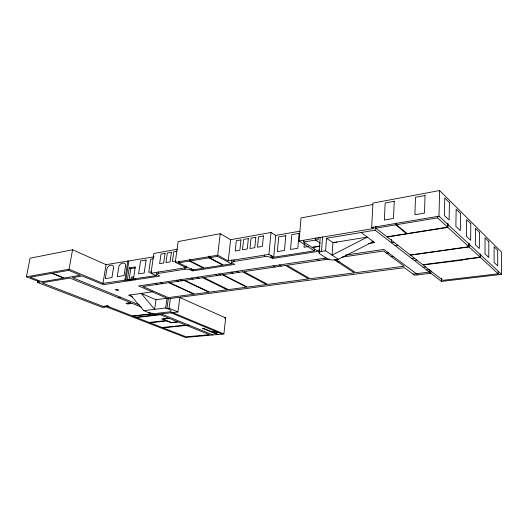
<?xml version="1.0" encoding="UTF-8"?>
<svg xmlns="http://www.w3.org/2000/svg" width="528" height="528" viewBox="0 0 528 528"><rect width="100%" height="100%" fill="white"/><g stroke="black" fill="none" stroke-linecap="round" stroke-linejoin="round"><path stroke-width="0.79" d="M480.163 257.162L447.876 227.396L387.202 237.013L422.829 264.739L480.163 257.162L480.183 253.948M480.381 257.36L462.323 259.743L462.733 260.099L423.067 264.931L442.86 280.328L498.208 273.794L480.381 257.36L480.394 254.153M468.864 243.421L468.831 246.715L410.289 254.984M469.088 243.632L469.055 246.926L410.546 255.182M396.416 223.133L396.35 224.737L407.128 233.587L447.619 227.159L447.678 223.931M447.876 227.396L447.955 223.364M373.184 227L373.098 228.624L371.672 227.522L372.959 203.075L439.6 190.535L501.521 252.087L501.6 274.362L441.434 281.424L441.507 278.144M447.619 227.159L437.514 217.853L437.554 216.203M501.6 274.362L438.992 216.19L439.6 190.535M429.396 269.643L429.33 272.078L413.074 274.124M430.881 270.798L430.822 273.227L414.599 275.246L404.349 267.676L168.26 298.802L138.62 285.925L326.284 257.981M375.916 226.538L375.83 228.169L386.918 236.795L406.547 233.68L395.762 224.836L395.828 223.232M391.446 239.395L391.301 242.689L393.967 242.279M441.434 281.424L375.137 230.195L375.302 226.954M371.818 241.85L373.349 241.613L338.408 259.261L325.611 250.826L326.509 238.253L375.137 230.195M319.057 252.905L320.206 237.488M338.408 259.261L334.369 259.855A5.023 1.749 3.7 0 1 327.558 258.865L319.79 253.843A5.095 1.802 3.9 0 1 321.506 251.46L322.588 236.782M315.81 237.653L315.625 240.055L320.364 243.217M318.272 237.244L318.094 239.646L303.712 242.029L303.844 240.385M299.957 231.185L275.761 235.435L271.042 232.472L230.637 239.705L220.222 233.719L178.108 241.573L175.296 262.291L217.688 255.222L228.241 260.905L268.937 254.404L273.715 257.209L314.365 250.846L314.483 249.242M304.352 243.349L304.036 247.289L308.51 246.569M314.365 250.846L299.099 240.999L301.026 217.958L372.755 204.541M319.948 251.117L272.547 258.496L271.062 257.624L271.293 255.215M272.547 258.496L272.771 256.087M273.715 257.209L275.761 235.435M268.937 254.404L271.042 232.472M139.438 304.96L72.475 277.642L82.295 275.986L103.264 284.698L159.892 276.025L158.294 275.286A4.349 1.327 8 0 1 158.433 273.412L184.952 269.214A4.442 1.399 7.4 0 1 191.189 270.131L192.76 270.91L234.703 264.383L233.171 263.558A4.633 1.544 6.3 0 1 233.924 261.452L264.455 256.615L264.614 255.004M209.86 256.073L209.662 257.71L223.595 265.056L231.403 263.835L231.858 259.796M106.333 306.808L185.526 337.465L223.879 333.934L225.667 317.909L179.725 297.515M233.924 261.452L234.102 259.822M228.241 260.905L230.637 239.705M231.403 263.835L217.549 256.403L220.222 233.719M190.364 259.327L190.153 260.938L204.257 268.085L222.842 265.175L208.903 257.836L209.101 256.199M191.189 270.131L191.393 268.508M192.76 270.91L192.964 269.287M178.847 261.254L178.629 262.845L192.826 269.874L203.531 268.204L189.42 261.063L189.631 259.453M130.343 294.947L143.834 310.662L154.064 314.78L177.923 311.969L179.85 297.376M184.952 269.214L185.17 267.584M177.428 249.236L153.879 253.453L151.001 273.247L186.12 267.637L186.338 266M148.289 312.437A6.244 1.617 7.6 0 0 156.407 313.421L169.198 311.903A6.31 1.657 7.4 0 0 169.514 309.58L165.68 307.969L167.013 298.261L155.998 299.719L141.187 293.416L154.638 309.329L155.998 299.719M168.26 298.802L166.934 308.497L169.072 308.24L177.923 311.969M169.072 308.24L170.392 298.525M158.433 273.412L158.657 271.828M154.209 256.793L106.069 264.653L72.547 249.764L30.089 258.212L26.4 276.837L69.036 269.234L102.973 283.384L156.156 275.616L156.605 272.474M135.28 278.355L135.049 279.886L133.432 279.173L135.307 266.871L129.221 267.901L127.321 280.13L128.944 280.837M129.07 280.025L130.825 268.627L135.386 267.861M130.845 280.256L131.327 277.108L133.115 276.824L132.752 279.187M125.829 280.368L128.806 261.254M124.859 279.946L127.849 260.812M102.973 283.384L106.069 264.653M69.036 269.234L72.547 249.764M103.118 306.451L107.62 305.851L109.131 306.438L102.307 307.342L37.719 282.52L38.029 280.929M177.19 251.203L173.738 251.81L172.405 261.538L175.87 260.957M153.094 258.773L150.652 259.202L148.738 272.303L151.589 271.841M37.719 282.52L40.075 282.117L26.4 276.837M371.672 227.522L438.992 216.19M299.099 240.999L373.098 228.624M375.83 228.169L395.762 224.836M396.35 224.737L437.514 217.853M178.629 262.845L189.42 261.063M190.153 260.938L208.903 257.836M209.662 257.71L217.549 256.403M336.884 242.022L332.95 242.662L326.509 238.253M319.81 246.101L311.929 247.361L303.712 242.029M320.021 246.239L312.147 247.5L316.734 250.477L319.539 250.034M368.577 243.553L374.682 242.603L361.145 232.511M321.506 251.46L325.611 250.826M395.069 245.599L397.723 245.203M345.734 255.083L383.816 249.414L417.912 274.837M329.459 258.984L286.909 265.267L310.068 278.738L354.361 272.851L334.198 259.684M342.071 257.123L383.638 250.985L404.177 266.218L355.799 272.659L335.669 259.472M335.366 260.449L336.831 260.231M386.602 253.183L388.496 252.905M337.775 262.02L339.24 261.809M391.129 256.542L393.017 256.271M152.275 291.859L128.548 295.198L132.541 296.855M118.153 297.64L120.641 297.29M411.82 258.542L414.401 258.185M414.203 260.39L416.783 260.033M130.799 302.775L126.073 303.402L127.571 304.003L132.29 303.382L141.412 307.085M103.336 306.537L107.844 305.936M126.291 303.488L131.017 302.861L69.953 278.065L41.851 282.803L104.63 307.032M423.113 267.274L425.654 266.937M426.611 269.973L429.139 269.65M143.834 310.662L165.68 307.969M132.561 316.015L152.427 313.645M133.003 316.18L152.249 313.896M135.623 317.203L159.436 314.404L158.314 313.949M136.495 317.539L160.301 314.754L168.722 318.173L161.806 318.952L165.871 320.582L149.107 322.436M150.051 322.806L166.815 320.958L171.27 322.747L178.154 322.007L185.704 325.07L162.188 327.518M224.532 318.034L225.667 317.909M162.994 327.835L188.912 325.142M211.233 331.551L215.153 331.175M214.348 332.831L218.262 332.468M108.227 306.557L186.153 336.831L209.365 334.679L186.503 325.393M148.427 314.351L151.034 315.394M161.522 313.969L212.929 334.943M217.529 334.514L202.442 328.31L203.188 328.231L218.269 334.448M170.3 312.543L222.169 334.092M172.135 312.365L223.879 333.934M155.509 283.411L157.615 284.354M160.433 282.671L162.538 283.628M129.221 267.901L130.825 268.627M151.001 273.247L156.156 275.616M176.649 280.262L178.735 281.239M180.041 279.754L182.127 280.738M191.09 278.111L193.156 279.107M197.003 277.226L199.069 278.236M175.296 262.291L186.12 267.637M215.351 274.494L217.397 275.53M218.783 273.986L220.816 275.022M231.066 272.158L233.086 273.214M236.92 271.286L238.933 272.349M273.148 265.894L275.101 267.01M279.365 264.964L281.305 266.092M317.123 259.34L318.998 260.528M323.855 258.344L325.717 259.538M498.201 271.405L498.208 273.794M264.455 256.615A4.759 1.63 5.5 0 1 271.062 257.624M488.829 241.514L488.796 257.433L485.008 253.849L485.06 237.791L488.829 241.514M479.437 232.234L479.338 248.503L475.339 244.735L475.464 228.307L479.437 232.234M470.804 223.7L470.646 240.306L466.448 236.346L466.646 219.589L470.804 223.7M460.548 213.569L460.31 230.551L455.875 226.373L456.152 209.22L460.548 213.569M449.434 202.58L449.097 219.978L444.404 215.549L444.774 197.974L449.434 202.58M425.02 195.518L424.492 213.094L414.902 214.751L415.496 197.294L425.02 195.518M394.238 201.254L393.499 218.447L384.364 220.024L385.176 202.943L394.238 201.254M332.95 242.662L332.092 255.103L367.323 237.118L332.95 242.662M299.072 233.389L297.818 248.292L290.532 249.46L291.819 234.65L299.072 233.389M285.78 235.699L284.46 250.444L277.339 251.585L278.692 236.933L285.78 235.699M263.426 235.917L262.383 246.431L257.499 247.249L258.562 236.782L263.426 235.917M255.842 237.263L254.773 247.711L249.962 248.516L251.044 238.115L255.842 237.263M248.365 238.59L247.269 248.972L242.517 249.77L243.632 239.428L248.365 238.59M240.986 239.897L239.864 250.213L235.178 250.998L236.32 240.722L240.986 239.897M171.422 252.226L170.082 261.928L165.977 262.621L167.33 252.945L171.422 252.226M165.04 253.354L163.68 263.003L159.628 263.683L161 254.067L165.04 253.354M146.104 259.994L144.17 273.035L138.58 273.94L140.534 260.957L146.104 259.994M125.506 266.231L124.04 275.59L117.262 276.685L118.741 267.399A3.887 2.515 -64.7 0 1 122.067 263.281L123.314 263.063A3.894 2.515 -64.7 0 1 125.506 266.231M113.421 268.303L111.929 277.55L105.316 278.619L106.821 269.438A3.841 2.449 -65 0 1 110.088 265.379L111.309 265.162A3.848 2.455 -65 0 1 113.421 268.303M51.896 273.359L30.149 277.213L41.989 281.794L63.697 278.111L51.896 273.359M68.765 270.362L52.47 273.253L64.271 278.012L80.527 275.253L68.765 270.362M117.005 289.384L115.203 289.654L117.044 290.42L118.846 290.156L117.005 289.384M168.901 282.691L142.897 286.526L168.274 297.601L193.961 294.188L168.901 282.691M184.041 280.454L169.435 282.612L194.489 294.116L208.883 292.202L184.041 280.454M202.6 277.715L184.708 280.355L209.543 292.109L227.165 289.766L202.6 277.715M222.354 274.798L203.762 277.543L228.314 289.615L246.596 287.186L222.354 274.798M242.563 271.814L223.073 274.692L247.302 287.087L266.442 284.546L242.563 271.814M285.463 265.478L243.817 271.63L267.676 284.381L308.656 278.929L285.463 265.478M169.244 318.384L162.914 319.097L171.303 322.463L177.606 321.783L169.244 318.384M497.732 265.861L494.129 262.462L494.122 246.748L497.699 250.285L497.732 265.861"/></g></svg>
